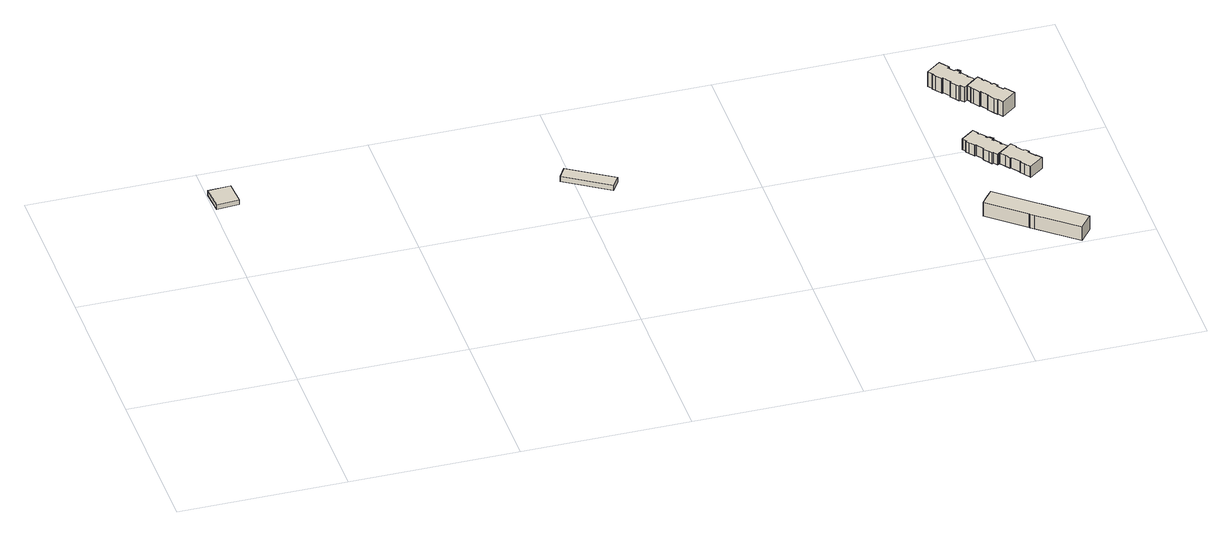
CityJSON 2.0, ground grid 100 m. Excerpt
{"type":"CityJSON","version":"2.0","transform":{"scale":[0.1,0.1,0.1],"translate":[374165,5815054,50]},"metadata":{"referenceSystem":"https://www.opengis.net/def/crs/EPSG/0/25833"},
"CityObjects":{
"building1":{"type":"Building","attributes":{"Gemeindeschluessel":"11000005","BezugspunktDach":"2200","function":"31001_2200","measuredHeight":3.35,"storeysAboveGround":1},"address":[{"country":"Germany","locality":"Berlin","thoroughfareNumber":"33 (3)","thoroughfareName":"Am Flugplatz Gatow"}],"geometry":[{"type":"Solid","lod":"1","boundaries":[[[[0,1,2,3]],[[4,5,6,7]],[[4,7,3,2]],[[5,4,2,1]],[[6,5,1,0]],[[7,6,0,3]]]]}]},
"building2":{"type":"Building","attributes":{"Gemeindeschluessel":"11000005","BezugspunktDach":"2200","function":"31001_2200","measuredHeight":3.34,"storeysAboveGround":1},"address":[{"country":"Germany","locality":"Berlin","thoroughfareNumber":"71","thoroughfareName":"Kladower Damm"}],"geometry":[{"type":"Solid","lod":"1","boundaries":[[[[8,9,10,11]],[[12,13,14,15]],[[12,15,11,10]],[[13,12,10,9]],[[14,13,9,8]],[[15,14,8,11]]]]}]},
"building3":{"type":"Building","attributes":{"Gemeindeschluessel":"11000005","BezugspunktDach":"2200","function":"31001_1110","measuredHeight":11.15,"storeysAboveGround":2},"address":[{"country":"Germany","locality":"Berlin","thoroughfareNumber":"15","thoroughfareName":"Kladower Damm"}],"geometry":[{"type":"Solid","lod":"1","boundaries":[[[[16,17,18,19,20,21,22,23,24,25]],[[26,27,28,29,30,31,32,33,34,35]],[[26,35,25,24]],[[27,26,24,23]],[[28,27,23,22]],[[29,28,22,21]],[[30,29,21,20]],[[31,30,20,19]],[[32,31,19,18]],[[33,32,18,17]],[[34,33,17,16]],[[35,34,16,25]]]]}]},
"building4":{"type":"Building","attributes":{"Gemeindeschluessel":"11000005","BezugspunktDach":"2200","function":"31001_1010","measuredHeight":7.48,"storeysAboveGround":2},"address":[{"country":"Germany","locality":"Berlin","thoroughfareNumber":"182 (74)","thoroughfareName":"Kladower Damm"}],"geometry":[{"type":"Solid","lod":"1","boundaries":[[[[36,37,38,39,40,41,42,43,44,45,46,47,48,49,50,51,52,53,54,55,56,57,58,59,60,61,62,63,64,65,66,67,68,69,70,71,72,73,74]],[[75,76,77,78,79,80,81,82,83,84,85,86,87,88,89,90,91,92,93,94,95,96,97,98,99,100,101,102,103,104,105,106,107,108,109,110,111,112,113]],[[75,113,74,73]],[[76,75,73,72]],[[77,76,72,71]],[[78,77,71,70]],[[79,78,70,69]],[[80,79,69,68]],[[81,80,68,67]],[[82,81,67,66]],[[83,82,66,65]],[[84,83,65,64]],[[85,84,64,63]],[[86,85,63,62]],[[87,86,62,61]],[[88,87,61,60]],[[89,88,60,59]],[[90,89,59,58]],[[91,90,58,57]],[[92,91,57,56]],[[93,92,56,55]],[[94,93,55,54]],[[95,94,54,53]],[[96,95,53,52]],[[97,96,52,51]],[[98,97,51,50]],[[99,98,50,49]],[[100,99,49,48]],[[101,100,48,47]],[[102,101,47,46]],[[103,102,46,45]],[[104,103,45,44]],[[105,104,44,43]],[[106,105,43,42]],[[107,106,42,41]],[[108,107,41,40]],[[109,108,40,39]],[[110,109,39,38]],[[111,110,38,37]],[[112,111,37,36]],[[113,112,36,74]]]]}]},
"building5":{"type":"Building","attributes":{"Gemeindeschluessel":"11000005","BezugspunktDach":"2200","function":"51009_1610","measuredHeight":7.24,"storeysAboveGround":0},"address":[{"country":"Germany","locality":"Berlin"}],"geometry":[{"type":"Solid","lod":"1","boundaries":[[[[114,115,116,117]],[[118,119,120,121]],[[118,121,117,116]],[[119,118,116,115]],[[120,119,115,114]],[[121,120,114,117]]]]}]},
"building6":{"type":"Building","attributes":{"Gemeindeschluessel":"11000005","BezugspunktDach":"2200","function":"31001_1010","measuredHeight":7.48,"storeysAboveGround":2},"address":[{"country":"Germany","locality":"Berlin","thoroughfareNumber":"182 (73)","thoroughfareName":"Kladower Damm"}],"geometry":[{"type":"Solid","lod":"1","boundaries":[[[[122,123,124,125,126,127,128,129,130,131,132,133,134,135,136,137,138,139,140,141,142,143,51,50]],[[97,144,145,146,147,148,149,150,151,152,153,154,155,156,157,158,159,160,161,162,163,164,165,98]],[[97,98,50,51]],[[144,97,51,143]],[[145,144,143,142]],[[146,145,142,141]],[[147,146,141,140]],[[148,147,140,139]],[[149,148,139,138]],[[150,149,138,137]],[[151,150,137,136]],[[152,151,136,135]],[[153,152,135,134]],[[154,153,134,133]],[[155,154,133,132]],[[156,155,132,131]],[[157,156,131,130]],[[158,157,130,129]],[[159,158,129,128]],[[160,159,128,127]],[[161,160,127,126]],[[162,161,126,125]],[[163,162,125,124]],[[164,163,124,123]],[[165,164,123,122]],[[98,165,122,50]]]]}]},
"building7":{"type":"Building","attributes":{"Gemeindeschluessel":"11000005","BezugspunktDach":"2200","function":"31001_1010","measuredHeight":10.28,"storeysAboveGround":3},"address":[{"country":"Germany","locality":"Berlin","thoroughfareNumber":"182 (76)","thoroughfareName":"Kladower Damm"}],"geometry":[{"type":"Solid","lod":"1","boundaries":[[[[166,167,168,169,170,171,172,173,174,175,176,177,178,179,180,181,182,183,184,185,186,187,188,189,190,191,192,193,194,195,196,197,198,199]],[[200,201,202,203,204,205,206,207,208,209,210,211,212,213,214,215,216,217,218,219,220,221,222,223,224,225,226,227,228,229,230,231,232,233]],[[200,233,199,198]],[[201,200,198,197]],[[202,201,197,196]],[[203,202,196,195]],[[204,203,195,194]],[[205,204,194,193]],[[206,205,193,192]],[[207,206,192,191]],[[208,207,191,190]],[[209,208,190,189]],[[210,209,189,188]],[[211,210,188,187]],[[212,211,187,186]],[[213,212,186,185]],[[214,213,185,184]],[[215,214,184,183]],[[216,215,183,182]],[[217,216,182,181]],[[218,217,181,180]],[[219,218,180,179]],[[220,219,179,178]],[[221,220,178,177]],[[222,221,177,176]],[[223,222,176,175]],[[224,223,175,174]],[[225,224,174,173]],[[226,225,173,172]],[[227,226,172,171]],[[228,227,171,170]],[[229,228,170,169]],[[230,229,169,168]],[[231,230,168,167]],[[232,231,167,166]],[[233,232,166,199]]]]}]},
"building8":{"type":"Building","attributes":{"Gemeindeschluessel":"11000005","BezugspunktDach":"2200","function":"51009_1610","measuredHeight":10.28,"storeysAboveGround":0},"address":[{"country":"Germany","locality":"Berlin"}],"geometry":[{"type":"Solid","lod":"1","boundaries":[[[[234,235,236,237]],[[238,239,209,208]],[[238,208,237,236]],[[239,238,236,235]],[[209,239,235,234]],[[208,209,234,237]]]]}]},
"building9":{"type":"Building","attributes":{"Gemeindeschluessel":"11000005","BezugspunktDach":"2200","function":"31001_1010","measuredHeight":10.17,"storeysAboveGround":3},"address":[{"country":"Germany","locality":"Berlin","thoroughfareNumber":"182 (75)","thoroughfareName":"Kladower Damm"}],"geometry":[{"type":"Solid","lod":"1","boundaries":[[[[240,241,242,243,244,245,246,247,248,249,250,251,252,253,254,255,256,257,258,259,260,261,262,263,264,265,266,267,268,269,270,271,272,180,179]],[[273,274,275,276,277,278,279,280,281,282,283,284,285,286,287,288,289,290,291,292,293,294,295,296,297,298,299,300,301,302,303,304,305,306,307]],[[273,307,179,180]],[[274,273,180,272]],[[275,274,272,271]],[[276,275,271,270]],[[277,276,270,269]],[[278,277,269,268]],[[279,278,268,267]],[[280,279,267,266]],[[281,280,266,265]],[[282,281,265,264]],[[283,282,264,263]],[[284,283,263,262]],[[285,284,262,261]],[[286,285,261,260]],[[287,286,260,259]],[[288,287,259,258]],[[289,288,258,257]],[[290,289,257,256]],[[291,290,256,255]],[[292,291,255,254]],[[293,292,254,253]],[[294,293,253,252]],[[295,294,252,251]],[[296,295,251,250]],[[297,296,250,249]],[[298,297,249,248]],[[299,298,248,247]],[[300,299,247,246]],[[301,300,246,245]],[[302,301,245,244]],[[303,302,244,243]],[[304,303,243,242]],[[305,304,242,241]],[[306,305,241,240]],[[307,306,240,179]]]]}]}
},
"vertices":[
[16,1658,39],[152,1667,39],[143,1808,39],[7,1800,39],[143,1808,6],[152,1667,6],[16,1658,6],[7,1800,6],
[2178,1150,81],[2221,1218,81],[1957,1383,81],[1916,1316,81],[1957,1383,47],[2221,1218,47],[2178,1150,47],[1916,1316,47],
[4321,210,102],[4325,207,102],[4347,190,102],[4569,10,102],[4640,99,102],[4415,281,102],[4390,301,102],[4174,476,102],[4138,432,102],[4103,387,102],[4138,432,8],[4174,476,8],[4390,301,8],[4415,281,8],[4640,99,8],[4569,10,8],[4347,190,8],[4325,207,8],[4321,210,8],[4103,387,8],
[4185,986,89],[4179,982,89],[4192,964,89],[4215,934,89],[4219,929,89],[4225,934,89],[4257,891,89],[4251,886,89],[4253,883,89],[4277,852,89],[4290,834,89],[4297,838,89],[4315,815,89],[4321,820,89],[4328,825,89],[4393,874,89],[4371,902,89],[4365,898,89],[4357,908,89],[4363,913,89],[4336,948,89],[4331,944,89],[4323,954,89],[4331,960,89],[4329,962,89],[4316,980,89],[4315,982,89],[4313,983,89],[4311,983,89],[4309,983,89],[4304,979,89],[4297,988,89],[4303,993,89],[4275,1028,89],[4270,1024,89],[4262,1036,89],[4267,1039,89],[4245,1069,89],[4167,1010,89],[4245,1069,15],[4267,1039,15],[4262,1036,15],[4270,1024,15],[4275,1028,15],[4303,993,15],[4297,988,15],[4304,979,15],[4309,983,15],[4311,983,15],[4313,983,15],[4315,982,15],[4316,980,15],[4329,962,15],[4331,960,15],[4323,954,15],[4331,944,15],[4336,948,15],[4363,913,15],[4357,908,15],[4365,898,15],[4371,902,15],[4393,874,15],[4328,825,15],[4321,820,15],[4315,815,15],[4297,838,15],[4290,834,15],[4277,852,15],[4253,883,15],[4251,886,15],[4257,891,15],[4225,934,15],[4219,929,15],[4215,934,15],[4192,964,15],[4179,982,15],[4185,986,15],[4167,1010,15],
[4329,962,88],[4337,968,88],[4323,986,88],[4316,980,88],[4323,986,16],[4337,968,16],[4329,962,16],[4316,980,16],
[4355,790,89],[4374,764,89],[4378,767,89],[4419,713,89],[4415,710,89],[4434,685,89],[4457,655,89],[4460,652,89],[4544,715,89],[4520,746,89],[4516,743,89],[4483,787,89],[4491,793,89],[4489,795,89],[4477,811,89],[4474,812,89],[4472,813,89],[4470,813,89],[4465,810,89],[4432,854,89],[4436,857,89],[4412,889,89],[4412,889,15],[4436,857,15],[4432,854,15],[4465,810,15],[4470,813,15],[4472,813,15],[4474,812,15],[4477,811,15],[4489,795,15],[4491,793,15],[4483,787,15],[4516,743,15],[4520,746,15],[4544,715,15],[4460,652,15],[4457,655,15],[4434,685,15],[4415,710,15],[4419,713,15],[4378,767,15],[4374,764,15],[4355,790,15],
[4169,1607,115],[4167,1606,115],[4182,1586,115],[4207,1553,115],[4209,1550,115],[4214,1555,115],[4248,1511,115],[4242,1506,115],[4244,1504,115],[4268,1472,115],[4281,1455,115],[4287,1459,115],[4305,1436,115],[4324,1450,115],[4383,1495,115],[4361,1524,115],[4356,1521,115],[4347,1532,115],[4352,1536,115],[4326,1571,115],[4320,1567,115],[4313,1577,115],[4322,1584,115],[4320,1587,115],[4308,1603,115],[4306,1604,115],[4304,1605,115],[4302,1605,115],[4300,1605,115],[4295,1601,115],[4266,1638,115],[4276,1645,115],[4234,1700,115],[4148,1635,115],[4234,1700,13],[4276,1645,13],[4266,1638,13],[4295,1601,13],[4300,1605,13],[4302,1605,13],[4304,1605,13],[4306,1604,13],[4308,1603,13],[4320,1587,13],[4322,1584,13],[4313,1577,13],[4320,1567,13],[4326,1571,13],[4352,1536,13],[4347,1532,13],[4356,1521,13],[4361,1524,13],[4383,1495,13],[4324,1450,13],[4305,1436,13],[4287,1459,13],[4281,1455,13],[4268,1472,13],[4244,1504,13],[4242,1506,13],[4248,1511,13],[4214,1555,13],[4209,1550,13],[4207,1553,13],[4182,1586,13],[4167,1606,13],[4169,1607,13],[4148,1635,13],
[4320,1587,116],[4328,1592,116],[4315,1609,116],[4308,1603,116],[4315,1609,13],[4328,1592,13],
[4342,1426,115],[4337,1422,115],[4349,1406,115],[4374,1373,115],[4376,1371,115],[4381,1374,115],[4413,1331,115],[4409,1328,115],[4411,1324,115],[4436,1291,115],[4450,1273,115],[4452,1274,115],[4474,1245,115],[4560,1310,115],[4518,1367,115],[4508,1360,115],[4480,1398,115],[4488,1404,115],[4486,1407,115],[4473,1424,115],[4471,1425,115],[4470,1425,115],[4468,1425,115],[4467,1424,115],[4462,1421,115],[4454,1432,115],[4458,1435,115],[4432,1470,115],[4428,1466,115],[4418,1479,115],[4422,1483,115],[4402,1509,115],[4398,1506,115],[4383,1495,14],[4398,1506,14],[4402,1509,14],[4422,1483,14],[4418,1479,14],[4428,1466,14],[4432,1470,14],[4458,1435,14],[4454,1432,14],[4462,1421,14],[4467,1424,14],[4468,1425,14],[4470,1425,14],[4471,1425,14],[4473,1424,14],[4486,1407,14],[4488,1404,14],[4480,1398,14],[4508,1360,14],[4518,1367,14],[4560,1310,14],[4474,1245,14],[4452,1274,14],[4450,1273,14],[4436,1291,14],[4411,1324,14],[4409,1328,14],[4413,1331,14],[4381,1374,14],[4376,1371,14],[4374,1373,14],[4349,1406,14],[4337,1422,14],[4342,1426,14],[4324,1450,14]
]}
